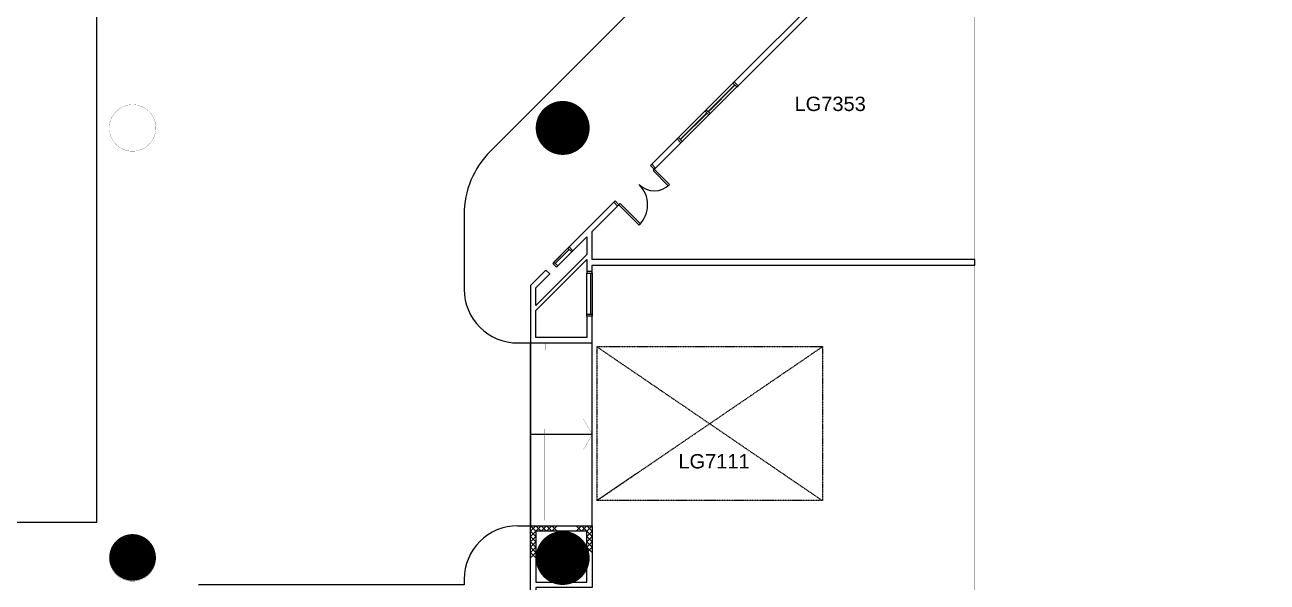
# Model space of a CAD drawing. Header units: millimetres. Extents: x -203861 to 22103, y -44552 to 100121.
# Drawn here: x -33005 to 1653, y -17875 to -2323 of the extents above; entities that cross this region are included whole.
import ezdxf

# ---------------------------------------------------------------- set-up
doc = ezdxf.new("R2010")
doc.units = ezdxf.units.MM
for name, pattern in [('s2097a$0$LG7$0$DASHED', [0.75, 0.5, -0.25]), ('s3097a$0$LG7$0$DASHDOT', [1, 0.5, -0.25, 0, -0.25]), ('s3097a$0$LG7$0$DASHED', [0.75, 0.5, -0.25]), ('s3097a$0$LG7$0$HIDDEN', [0.375, 0.25, -0.125])]:
    doc.linetypes.add(name, pattern=pattern)
for name, color, linetype in [('s2097a$0$LG7$0$11', 7, 'Continuous'), ('s2097a$0$LG7$0$42', 7, 'Continuous'), ('s2097a$0$LG7$0$6', 7, 'Continuous'), ('s2097a$0$solid', 8, 'Continuous'), ('s2097a$0$Structure', 2, 'Continuous'), ('s3097a$0$LG7$0$20', 1, 'Continuous'), ('s3097a$0$LG7$0$22', 7, 'Continuous'), ('s3097a$0$LG7$0$23', 7, 'Continuous'), ('s3097a$0$LG7$0$25', 7, 'Continuous'), ('s3097a$0$LG7$0$30', 7, 'Continuous'), ('s3097a$0$LG7$0$42', 7, 'Continuous'), ('s3097a$0$LG7$0$6', 7, 'Continuous'), ('s3097a$0$LG7$0$9', 7, 'Continuous'), ('s3097a$0$ROOM-NO', 4, 'Continuous'), ('s3097a$0$solid', 8, 'Continuous'), ('s3097a$0$Structure', 2, 'Continuous')]:
    doc.layers.add(name, color=color, linetype=linetype)
doc.styles.add('s3097a$0$Standard', font='arial.ttf')

# ---------------------------------------------------------------- blocks, each defined once
blk = doc.blocks.new('s2097a')
at = {"layer": 's2097a$0$LG7$0$11', "color": 1, "linetype": 'Continuous'}
blk.add_line((-30999.9, -16199.9), (-30999.9, 5850.1), dxfattribs=at)
at = {"layer": 's2097a$0$LG7$0$42', "color": 15, "linetype": 's2097a$0$LG7$0$DASHED', "ltscale": 5}
blk.add_line((-52999.9, -16199.9), (-30999.9, -16199.9), dxfattribs=at)
at = {"layer": 's2097a$0$LG7$0$6', "color": 14, "linetype": 'Continuous', "const_width": 5}
blk.add_lwpolyline([(-29349.9, -17199.9, 1), (-30649.9, -17199.9, 1)], format="xyb", close=True, dxfattribs=at)
at = {"layer": 's2097a$0$solid', "const_width": 650}
blk.add_lwpolyline([(-30325.3, -17184.1, 1), (-29675.3, -17184.1, 1)], format="xyb", close=True, dxfattribs=at)
at = {"layer": 's2097a$0$Structure', "linetype": 'Continuous', "const_width": 5}
blk.add_lwpolyline([(-29349.9, -5199.9, 1), (-30649.9, -5199.9, 1)], format="xyb", close=True, dxfattribs=at)
blk = doc.blocks.new('s3097a$0$LG7$0$HAT15')
at = {"layer": 's3097a$0$LG7$0$22', "color": 14, "linetype": 'Continuous'}
for p, q in [((0, 0), (0.15, 0.15)), ((0, 0.15), (0.15, 0))]:
    blk.add_line(p, q, dxfattribs=at)
blk = doc.blocks.new('s3097a$0$LG7$0$ARROW')
at = {"layer": 's3097a$0$LG7$0$25', "color": 14, "linetype": 'Continuous', "const_width": 0.005}
blk.add_lwpolyline([(-0.433, 0.25), (0, 0), (0.433, 0.25)], dxfattribs=at)
blk = doc.blocks.new('s3097a$0$LG7$0$AP')
at = {"layer": 's3097a$0$LG7$0$30', "color": 8, "linetype": 'Continuous'}
blk.add_line((0.05, 0.05), (0.6, 0.05), dxfattribs=at)
for points in [[(0, 0), (0.65, 0), (0.65, 0.15), (0, 0.15)], [(0.05, 0), (0.6, 0), (0.6, 0.15), (0.05, 0.15)]]:
    blk.add_lwpolyline(points, close=True, dxfattribs=at)
blk = doc.blocks.new('s3097a')
at = {"layer": 's3097a$0$LG7$0$20', "color": 1, "linetype": 'Continuous'}
for points in [[(-13109, -4021), (-13215, -3915), (-8374, 926), (-8268, 820), (-13109, -4021)], [(-14700, -5612), (-14806, -5506), (-15513, -6213), (-15407, -6319), (-14700, -5612)], [(-17325, -8873), (-17325, -9200), (-17175, -9200), (-17175, -9025), (-6500, -9025), (-6500, -8875), (-17175, -8875), (-17175, -8087), (-16468, -7380), (-16574, -7274), (-17820, -8520), (-17714, -8626), (-17325, -8237), (-17325, -8732), (-18750, -10157), (-18750, -9662), (-18360, -9272), (-18466, -9167), (-18900, -9600), (-18900, -11200), (-17175, -11200), (-17175, -10450), (-17325, -10450), (-17325, -11050), (-18750, -11050), (-18750, -10298), (-17325, -8873)]]:
    blk.add_lwpolyline(points, dxfattribs=at)
at = {"layer": 's3097a$0$LG7$0$20', "color": 10, "linetype": 'Continuous'}
for points in [[(-13250, -3950), (-14771, -5470), (-14664, -5577), (-13144, -4056)], [(-13936, -4749), (-13194, -4007), (-13201, -4000), (-13943, -4742)], [(-13144, -4056), (-13109, -4021), (-13215, -3915), (-13250, -3950)], [(-14714, -5527), (-13972, -4785), (-13979, -4778), (-14721, -5520)], [(-13922, -4834), (-13887, -4799), (-13993, -4693), (-14028, -4728)], [(-14700, -5612), (-14664, -5577), (-14771, -5470), (-14806, -5506)]]:
    blk.add_lwpolyline(points, close=True, dxfattribs=at)
at = {"layer": 's3097a$0$LG7$0$20', "color": 14, "linetype": 'Continuous'}
for points in [[(-18750, -10157), (-18750, -9662), (-18360, -9272)], [(-17325, -18025), (-18750, -18025), (-18750, -18250), (-18900, -18250), (-18900, -16300), (-17175, -16300), (-17175, -18025)], [(-17175, -18025), (-18750, -18025), (-18750, -18250), (-18900, -18250), (-18900, -16300), (-17175, -16300), (-17175, -18025)], [(-17175, -18025), (-18750, -18025), (-18750, -18250), (-18900, -18250), (-18900, -16300), (-17175, -16300)]]:
    blk.add_lwpolyline(points, dxfattribs=at)
blk.add_lwpolyline([(-18750, -17875), (-17325, -17875), (-17325, -16450), (-18750, -16450)], close=True, dxfattribs=at)
at = {"layer": 's3097a$0$LG7$0$23', "color": 2, "linetype": 's3097a$0$LG7$0$DASHED'}
blk.add_line((-18900, -11200), (-18900, -16300), dxfattribs=at)
at = {"layer": 's3097a$0$LG7$0$23', "color": 1, "linetype": 's3097a$0$LG7$0$HIDDEN'}
for p, q in [((-17050, -11300), (-10750, -11300)), ((-17050, -11300), (-17050, -15600)), ((-10750, -11300), (-10750, -15600)), ((-10750, -15600), (-17050, -15600))]:
    blk.add_line(p, q, dxfattribs=at)
at = {"layer": 's3097a$0$LG7$0$23', "color": 1, "linetype": 's3097a$0$LG7$0$DASHDOT'}
for p, q in [((-17050, -15600), (-10750, -11300)), ((-17050, -11300), (-10750, -15600))]:
    blk.add_line(p, q, dxfattribs=at)
at = {"layer": 's3097a$0$LG7$0$25', "color": 14, "linetype": 'Continuous'}
for p, q in [((-20018, -5848), (1102, 15271)), ((-20750, -7616), (-20750, -9700)), ((-19250, -11200), (-18900, -11200)), ((-18900, -16300), (-18900, -11200)), ((-17175, -16300), (-17175, -11200)), ((-17175, -13750), (-18900, -13750)), ((-19250, -16300), (-18900, -16300))]:
    blk.add_line(p, q, dxfattribs=at)
blk.add_lwpolyline([(-20750, -17800), (-20750, -17950), (-28159, -17950)], dxfattribs=at)
for centre, radius, start, end in [((-18250, -7616), 2500, 135, 180), ((-19250, -9700), 1500, 180, 270), ((-19250, -17800), 1500, 90, 180)]:
    blk.add_arc(centre, radius, start, end, dxfattribs=at)
at = {"layer": 's3097a$0$LG7$0$30', "color": 14, "linetype": 'Continuous'}
for p, q in [((-17325, -10400), (-17325, -9250)), ((-17225, -9250), (-17225, -10400)), ((-17175, -9250), (-17175, -10400))]:
    blk.add_line(p, q, dxfattribs=at)
at = {"layer": 's3097a$0$LG7$0$30', "color": 4, "linetype": 'Continuous'}
for points in [[(-15442, -6355), (-15407, -6319), (-15513, -6213), (-15549, -6248), (-15442, -6355), (-15478, -6390), (-15054, -6814), (-15018, -6779)], [(-16432, -7344), (-16538, -7238), (-16574, -7274), (-16468, -7380), (-16397, -7309), (-15831, -7875), (-15867, -7910)]]:
    blk.add_lwpolyline(points, close=True, dxfattribs=at)
at = {"layer": 's3097a$0$LG7$0$30', "color": 14, "linetype": 'Continuous'}
for points in [[(-17325, -9200), (-17325, -9250), (-17175, -9250), (-17175, -9200)], [(-17325, -10450), (-17325, -10400), (-17175, -10400), (-17175, -10450)]]:
    blk.add_lwpolyline(points, dxfattribs=at)
at = {"layer": 's3097a$0$LG7$0$30', "color": 4, "linetype": 'Continuous'}
for centre, radius, start, end in [((-16432, -7344), 800, 315, 45), ((-15442, -6355), 600, 225, 314.9932)]:
    blk.add_arc(centre, radius, start, end, dxfattribs=at)
at = {"layer": 's3097a$0$LG7$0$42', "color": 15, "linetype": 's3097a$0$LG7$0$HIDDEN', "const_width": 5}
blk.add_lwpolyline([(-18501, -16300), (-18491, -11200)], dxfattribs=at)
at = {"layer": 's3097a$0$LG7$0$6', "color": 14, "linetype": 'Continuous', "const_width": 5}
blk.add_lwpolyline([(-17250, -17200, 1), (-18750, -17200, 1)], format="xyb", close=True, dxfattribs=at)
at = {"layer": 's3097a$0$LG7$0$9', "color": 14, "linetype": 'Continuous', "const_width": 5}
for points in [[(12300, 61550), (12300, 39050), (22100, 39050), (22100, 31500), (9800, 31500), (9800, 18676), (-6200, 2676), (-6200, -18250)], [(-6500, -18250), (-6500, 2800), (9500, 18800), (9500, 31800), (9500, 31800)]]:
    blk.add_lwpolyline(points, dxfattribs=at)
at = {"layer": 's3097a$0$solid', "const_width": 750}
for points in [[(-18375, -5200, 1), (-17625, -5200, 1)], [(-18375, -17200, 1), (-17625, -17200, 1)]]:
    blk.add_lwpolyline(points, format="xyb", close=True, dxfattribs=at)
at = {"layer": 's3097a$0$Structure', "linetype": 'Continuous', "const_width": 5}
blk.add_lwpolyline([(-17250, -5200, 1), (-18750, -5200, 1)], format="xyb", close=True, dxfattribs=at)
for name, p, xscale, yscale, zscale, rotation in [('s3097a$0$LG7$0$AP', (-17820, -8520), 999.9999999999836, 999.9999999999836, 999.9999999999836, 225), ('s3097a$0$LG7$0$ARROW', (-17175, -13750), 999.9980000000214, 999.9980000000214, 1000, 90)]:
    blk.add_blockref(name, p, dxfattribs=dict(xscale=xscale, yscale=yscale, zscale=zscale, rotation=rotation))
at = {"xscale": 999.9980000001378, "yscale": 999.9980000001378, "zscale": 1000}
for p in [(-18900, -16450), (-18900, -16600), (-18900, -16750), (-18750, -16450), (-18600, -16450), (-18450, -16450), (-18300, -16450), (-17625, -16450), (-17475, -16450), (-17325, -16450), (-17325, -16600), (-17325, -16750), (-18900, -16900), (-18900, -17050), (-17325, -16900), (-17325, -17050), (-18900, -17200)]:
    blk.add_blockref('s3097a$0$LG7$0$HAT15', p, dxfattribs=at)
at = {"layer": 's3097a$0$ROOM-NO', "style": 's3097a$0$Standard'}
for s, p in [('LG7353', (-11532, -4728)), ('LG7111', (-14773, -14701))]:
    blk.add_text(s, height=400, dxfattribs=at).set_placement(p)

msp = doc.modelspace()

# ---------------------------------------------------------------- block references
for name in ['s2097a', 's3097a']:
    msp.add_blockref(name, (0, 0))

doc.saveas('drawing.dxf')
